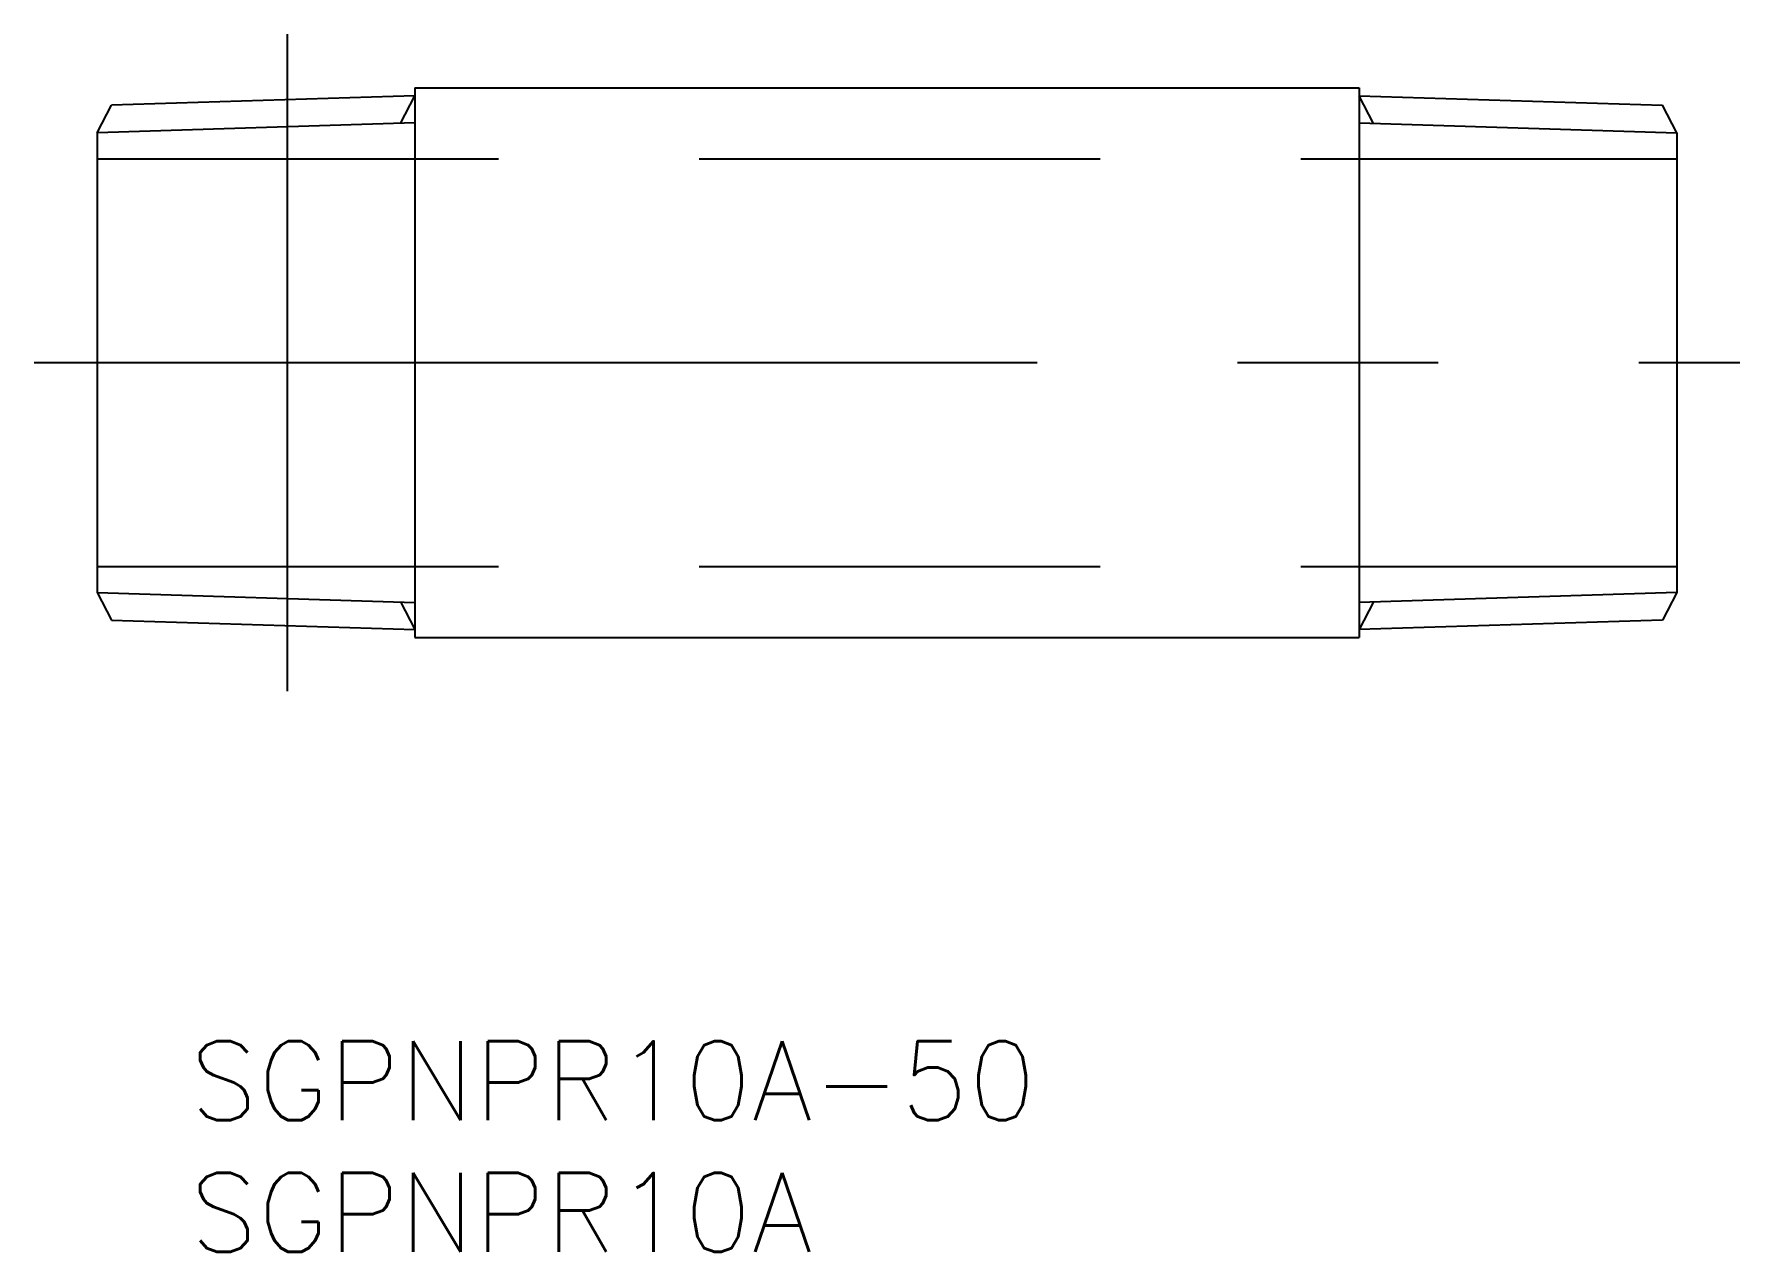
# Model space of a CAD drawing. Extents: x -2 to 52, y -28.2 to 10.4.
import ezdxf

# ---------------------------------------------------------------- set-up
doc = ezdxf.new("R2010")
doc.units = 0
doc.linetypes.add('CENTER', pattern=[50.8, 31.75, -6.35, 6.35, -6.35])
doc.linetypes.add('DASHED', pattern=[19.05, 12.7, -6.35])
doc.layers.get('0').update_dxf_attribs({"linetype": 'CONTINUOUS'})
doc.layers.add('CENTER', color=1, linetype='CENTER')
doc.styles.get("Standard").update_dxf_attribs({"font": 'txt.shx', "height": 3, "bigfont": 'bigfont.shx'})

msp = doc.modelspace()

# ---------------------------------------------------------------- linework, layer by layer
at = {"color": 7, "linetype": 'CONTINUOUS'}
for p, q in [((10.05, 8.7), (10.05, -8.7)), ((10.05, 8.7), (39.95, 8.7)), ((10.05, 8.65), (10.05, -8.65)), ((39.95, 8.7), (39.95, -8.7)), ((0, 7.277), (0.453, 8.147)), ((10.05, 8.447), (0.453, 8.147)), ((39.95, 8.447), (49.547, 8.147)), ((50, 7.277), (49.547, 8.147)), ((0, 7.277), (0, -7.277)), ((50, 7.277), (50, -7.277)), ((0, -7.277), (0.453, -8.147)), ((50, -7.277), (49.547, -8.147)), ((0.453, -8.147), (10.05, -8.447)), ((49.547, -8.147), (39.95, -8.447)), ((10.05, -8.7), (39.95, -8.7))]:
    msp.add_line(p, q, dxfattribs=at)
at = {"color": 3, "linetype": 'CONTINUOUS'}
for p, q in [((9.597, 7.576), (10.05, 8.447)), ((40.403, 7.576), (39.95, 8.447)), ((10.05, 7.591), (0, 7.277)), ((39.95, 7.591), (50, 7.277)), ((0, -7.277), (10.05, -7.591)), ((50, -7.277), (39.95, -7.591)), ((9.597, -7.576), (10.05, -8.447)), ((40.403, -7.576), (39.95, -8.447))]:
    msp.add_line(p, q, dxfattribs=at)
at = {"color": 3, "linetype": 'DASHED'}
for p, q in [((0, 6.45), (50, 6.45)), ((0, -6.45), (50, -6.45))]:
    msp.add_line(p, q, dxfattribs=at)
at = {"layer": 'CENTER', "color": 1, "linetype": 'CENTER'}
for p, q in [((6.01, 10.401), (6.01, -10.401)), ((-2, 0), (52, 0))]:
    msp.add_line(p, q, dxfattribs=at)

# ---------------------------------------------------------------- texts
at = {"color": 7, "linetype": 'CONTINUOUS'}
for s, p in [('SGPNPR10A-50', (2.931, -23.984)), ('SGPNPR10A', (2.931, -28.151))]:
    msp.add_text(s, height=2.5, dxfattribs=at).set_placement(p)

doc.saveas('drawing.dxf')
